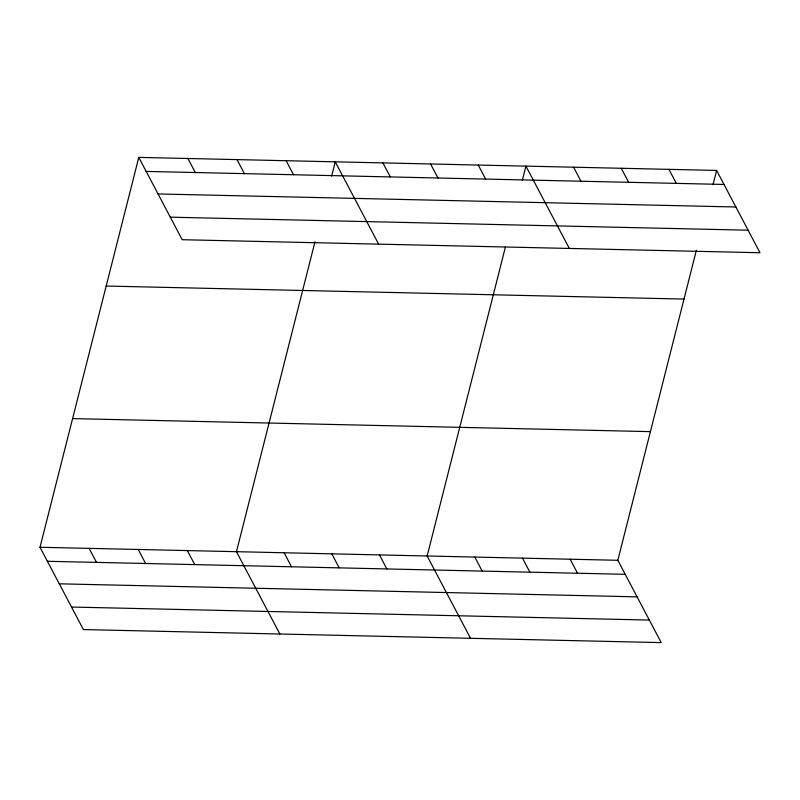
<?xml version="1.0" encoding="UTF-8"?>
<svg xmlns="http://www.w3.org/2000/svg" width="800" height="800" viewBox="0 0 800 800"><rect width="100%" height="100%" fill="white"/><g stroke="black" fill="none" stroke-linecap="round" stroke-linejoin="round"><path stroke-width="1.2" d="M696.38 250.24L617.82 560.29L661.22 642.61L83.4 629.57L40 547.26L138.78 157.39L716.6 170.43L760 252.74L182.18 239.71L138.78 157.39M315.02 241.64L236.46 551.69L279.86 634.01M331.62 176.12L335.24 161.82L378.64 244.14M505.39 247.13L427.14 555.99L470.54 638.31M522.3 180.42L525.92 166.12L569.32 248.44M712.98 184.72L716.6 170.43M146.18 171.42L723.99 184.45M158.06 193.95L735.88 206.99M170.3 217.17L748.12 230.21M106.18 286.05L684 299.08M72.6 418.6L650.41 431.64M40 547.26L617.82 560.29M47.39 561.28L625.21 574.32M59.28 583.82L637.09 596.85M71.52 607.04L649.34 620.07M668.93 169.35L676.32 183.38M621.26 168.28L628.65 182.3M573.59 167.2L580.98 181.22M478.25 165.05L485.64 179.07M430.58 163.97L437.97 178M382.91 162.9L390.3 176.92M570.15 559.22L577.54 573.24M522.48 558.14L529.87 572.16M286.13 160.71L293.52 174.74M474.81 557.06L482.2 571.09M237.01 159.61L244.41 173.63M187.9 158.5L195.29 172.52M379.47 554.91L386.86 568.94M331.8 553.84L339.19 567.86M284.13 552.76L291.52 566.79M187.34 550.58L194.74 564.6M138.23 549.47L145.62 563.5M89.11 548.36L96.51 562.39"/></g></svg>
